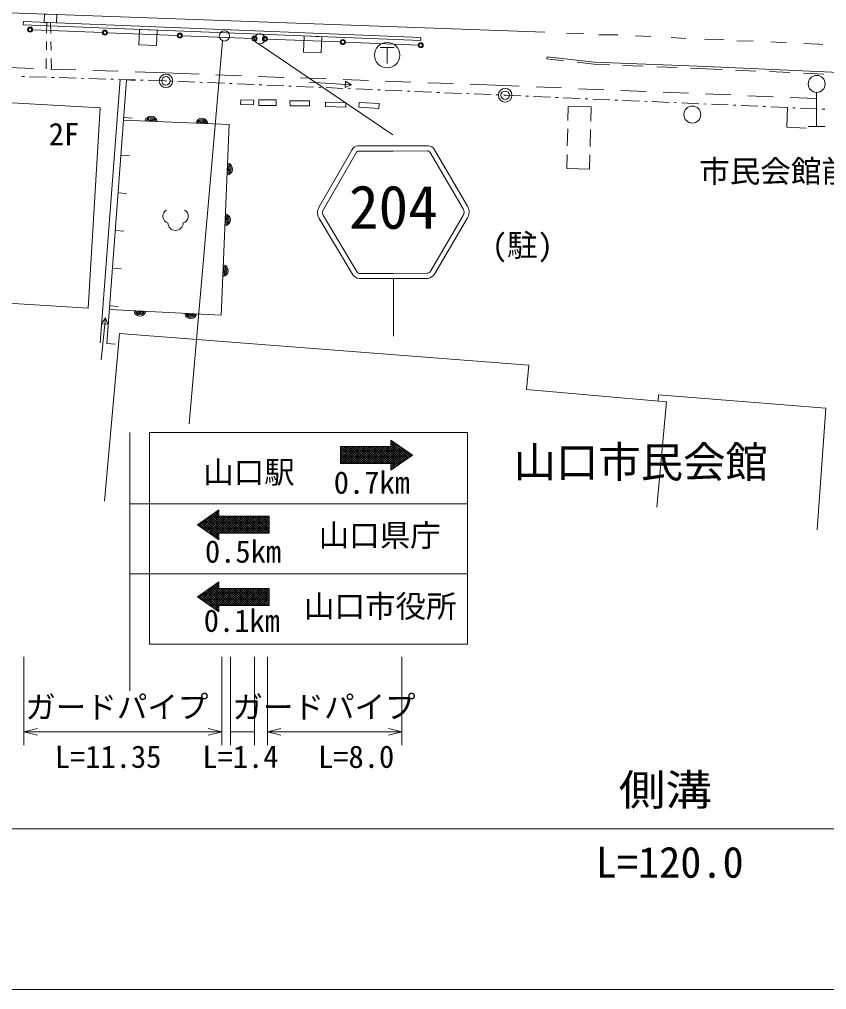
# Model space of a CAD drawing. Units: millimetres, scale not verified. Extents: x 40000 to 680000, y 20000 to 380000.
# Drawn here: x 483633 to 531245, y 205000 to 262220 of the extents above; entities that cross this region are included whole.
import ezdxf
from ezdxf.enums import TextEntityAlignment as Align

# ---------------------------------------------------------------- set-up
doc = ezdxf.new("R2010")
doc.units = ezdxf.units.MM
doc.header["$LTSCALE"] = 1000
doc.header["$PDMODE"] = 32
doc.header["$PDSIZE"] = 500
for name, color, linetype, lineweight in [('M-BGD', 7, 'Continuous', 13), ('M-BGD-EXST', 7, 'Continuous', 13), ('M-BMK-OTRS', 5, 'Continuous', 13), ('M-BMK-ROW', 30, 'Continuous', 13), ('M-STR-HTXT', 7, 'Continuous', 13), ('M-STR-STRC', 7, 'Continuous', 13), ('M-TTL-BAND', 7, 'Continuous', 13)]:
    doc.layers.add(name, color=color, linetype=linetype, lineweight=lineweight)
doc.styles.add('ＭＳ ゴシック', font='')
doc.styles.get('ＭＳ ゴシック').set_extended_font_data('MS Gothic')

msp = doc.modelspace()

# ---------------------------------------------------------------- linework, layer by layer
at = {"layer": 'M-BGD'}
for p, q in [((488528, 261449), (484412, 261613)), ((485247, 262033), (485239, 261418)), ((485469, 262025), (485480, 261408)), ((492943, 261272), (488827, 261437)), ((497359, 261096), (493243, 261260)), ((502560, 260888), (498268, 261059)), ((485232, 260918), (485225, 260418)), ((485489, 260908), (485498, 260408)), ((507152, 260704), (502860, 260876)), ((485218, 259918), (485210, 259302)), ((485507, 259908), (485518, 259291)), ((514766, 260021), (514752, 259895)), ((514752, 259895), (515737, 259783)), ((482972, 259377), (484471, 259327)), ((485471, 259293), (486970, 259242)), ((487969, 259209), (489468, 259158)), ((516532, 259692), (517517, 259580)), ((517517, 259580), (518430, 259542)), ((519229, 259509), (520428, 259459)), ((521227, 259426), (522426, 259376)), ((523225, 259343), (524138, 259305)), ((524138, 259305), (525081, 259263)), ((525881, 259228), (527079, 259174)), ((488404, 243139), (489568, 258678)), ((488795, 243109), (489959, 258649)), ((489959, 258649), (490458, 258612)), ((489959, 258649), (490458, 258612)), ((490468, 259124), (492229, 259065)), ((492229, 259065), (494227, 258990)), ((495226, 258953), (496725, 258897)), ((497724, 258859), (499223, 258803)), ((500223, 258766), (501722, 258710)), ((502721, 258673), (504220, 258617)), ((527879, 259139), (529077, 259086)), ((529877, 259050), (531075, 258997)), ((500732, 258515), (503228, 258367)), ((502843, 258202), (502865, 258577)), ((503228, 258367), (502843, 258202)), ((502865, 258577), (503228, 258367)), ((505219, 258579), (506718, 258523)), ((507718, 258486), (509216, 258430)), ((510216, 258393), (512214, 258318)), ((512214, 258318), (513116, 258281)), ((514115, 258239), (515614, 258177)), ((516613, 258135), (518112, 258073)), ((519111, 258032), (520610, 257969)), ((521609, 257928), (523107, 257866)), ((524107, 257824), (525605, 257762)), ((526604, 257720), (528103, 257658)), ((529102, 257616), (530601, 257554)), ((530659, 257913), (530659, 255913)), ((516009, 257091), (515988, 256259)), ((517357, 257057), (516009, 257091)), ((517336, 256225), (517357, 257057)), ((489793, 256429), (490292, 256392)), ((530159, 255913), (531159, 255913)), ((515976, 255759), (515950, 254759)), ((517298, 254725), (517323, 255725)), ((489627, 254209), (490125, 254172)), ((515938, 254259), (515917, 253426)), ((517265, 253392), (517286, 254225)), ((515917, 253426), (517265, 253392)), ((489460, 251989), (489959, 251952)), ((489294, 249769), (489793, 249732)), ((489128, 247549), (489626, 247512)), ((488961, 245329), (489460, 245292)), ((488464, 242139), (488705, 244627)), ((488482, 244272), (488705, 244627)), ((488705, 244627), (488855, 244236)), ((488855, 244236), (488482, 244272)), ((488795, 243109), (489294, 243072))]:
    msp.add_line(p, q, dxfattribs=at)
for points in [[(483871, 262089), (507320, 261151), (507313, 260968), (483864, 261905)], [(485085, 262040), (485826, 262010), (485846, 262502), (485105, 262531)], [(490711, 261631), (491759, 261589), (491723, 260679), (490675, 260721)], [(500422, 261243), (501475, 261201), (501436, 260243), (500384, 260285)], [(470047, 258871), (470030, 258700), (468438, 246431), (477932, 245798), (482000, 245542), (487685, 245189), (488391, 257014), (482456, 257330), (478643, 257561), (478699, 258318)], [(496686, 257474), (497452, 257464), (497448, 257187), (496682, 257196)], [(497756, 257483), (498772, 257483), (498772, 257141), (497756, 257141)], [(499594, 257409), (500738, 257418), (500741, 257132), (499596, 257123)], [(501689, 257335), (502889, 257298), (502882, 257049), (501681, 257085)], [(503665, 257326), (504846, 257252), (504829, 256967), (503647, 257041)]]:
    msp.add_lwpolyline(points, close=True, dxfattribs=at)
for points in [[(514766, 260021), (517527, 259707), (524144, 259433), (546803, 258424), (557438, 259061), (569128, 258585)], [(528931, 257021), (528893, 255865), (530044, 255810)], [(488945, 245116), (495536, 244773), (496015, 256022), (489782, 256284)], [(488657, 233799), (489528, 243688), (513676, 241818), (513552, 240392), (521793, 239668), (521232, 233444)], [(521315, 239710), (521339, 240078), (531209, 239289), (530683, 232116)]]:
    msp.add_lwpolyline(points, dxfattribs=at)
for centre, radius in [((484262, 261619), 150), ((484262, 261619), 120), ((484262, 261619), 100), ((488677, 261443), 150), ((488677, 261443), 120), ((488677, 261443), 100), ((495730, 261247), 305), ((493093, 261266), 150), ((493093, 261266), 120), ((493093, 261266), 100), ((497508, 261090), 150), ((497508, 261090), 120), ((497508, 261090), 100), ((497813, 261078), 305), ((498118, 261065), 150), ((498118, 261065), 120), ((498118, 261065), 100), ((502710, 260882), 150), ((502710, 260882), 120), ((502710, 260882), 100), ((507302, 260698), 150), ((507302, 260698), 120), ((507302, 260698), 100), ((530659, 258413), 500), ((523326, 256605), 500)]:
    msp.add_circle(centre, radius, dxfattribs=at)
for centre, radius, start, end in [((491398, 256162), 354, 6.3962, 168.8014), ((491398, 256162), 283, 8.6203, 166.5774), ((491398, 256162), 212, 12.3666, 162.8311), ((494395, 256036), 354, 6.3962, 168.8014), ((491398, 256162), 142, 20.0783, 155.1193), ((491398, 256162), 100, 30.396, 144.8017), ((494395, 256036), 283, 8.6203, 166.5774), ((494395, 256036), 212, 12.3666, 162.8311), ((494395, 256036), 142, 20.0783, 155.1193), ((494395, 256036), 100, 30.396, 144.8017), ((495849, 253397), 354, 276.3567, 78.7619), ((495849, 253397), 283, 278.5807, 76.5379), ((495849, 253397), 212, 282.3271, 72.7915), ((495849, 253397), 142, 290.0388, 65.0798), ((495849, 253397), 100, 300.3565, 54.7621), ((492495, 250610), 402, 116.087, 255.3342), ((493192, 250610), 402, 284.6658, 63.913), ((495721, 250400), 354, 276.3567, 78.7619), ((495721, 250400), 283, 278.5807, 76.5379), ((492843, 250221), 450, 180, 0), ((495721, 250400), 212, 282.3271, 72.7915), ((495721, 250400), 142, 290.0388, 65.0798), ((495721, 250400), 100, 300.3565, 54.7621), ((495593, 247403), 354, 276.3567, 78.7619), ((495593, 247403), 283, 278.5807, 76.5379), ((495593, 247403), 212, 282.3271, 72.7915), ((495593, 247403), 142, 290.0388, 65.0798), ((495593, 247403), 100, 300.3565, 54.7621), ((490745, 245077), 354, 185.8232, 348.2284), ((490745, 245077), 283, 188.0473, 346.0044), ((490745, 245077), 212, 191.7936, 342.258), ((490745, 245077), 142, 199.5053, 334.5463), ((490745, 245077), 100, 209.823, 324.2287), ((493741, 244921), 354, 185.8232, 348.2284), ((493741, 244921), 283, 188.0473, 346.0044), ((493741, 244921), 212, 191.7936, 342.258), ((493741, 244921), 142, 199.5053, 334.5463), ((493741, 244921), 100, 209.823, 324.2287)]:
    msp.add_arc(centre, radius, start, end, dxfattribs=at)
at = {"layer": 'M-BGD-EXST'}
for p, q in [((504911, 260563), (505736, 260563)), ((505324, 260563), (505324, 259626))]:
    msp.add_line(p, q, dxfattribs=at)
msp.add_circle((505324, 260113), 750, dxfattribs=at)
at = {"layer": 'M-BMK-OTRS'}
for p, q in [((515912, 261410), (516930, 261379)), ((519981, 261251), (520871, 261220)), ((522079, 261156), (522937, 261093)), ((525957, 260965), (526911, 260934)), ((527960, 260902), (528882, 260838))]:
    msp.add_line(p, q, dxfattribs=at)
for points in [[(422527, 244611), (422768, 245573), (424067, 249657), (425571, 253286), (426525, 255195), (427598, 256924), (428975, 258504), (429834, 259475), (432268, 261194), (433762, 261887), (435555, 262511), (437151, 262912), (440396, 263617), (443963, 263968), (447528, 264106), (455756, 263725), (471623, 263011), (514632, 261470)], [(517802, 261313), (517918, 261315), (517979, 261315), (518932, 261315)], [(524050, 261061), (525004, 261029), (525196, 261019)], [(529899, 260806), (530796, 260750), (530884, 260743), (531016, 260726)]]:
    msp.add_lwpolyline(points, dxfattribs=at)
at = {"layer": 'M-BMK-ROW'}
for p, q in [((483783, 258851), (483932, 258846)), ((484232, 258838), (485232, 258808)), ((485532, 258799), (485682, 258794)), ((485982, 258785), (486981, 258755)), ((487281, 258747), (487431, 258742)), ((487731, 258733), (488730, 258703)), ((489030, 258694), (489180, 258690)), ((489480, 258681), (490480, 258651)), ((490779, 258642), (490929, 258638)), ((491229, 258629), (492229, 258599)), ((492529, 258587), (492678, 258580)), ((492978, 258568), (493977, 258525)), ((494277, 258512), (494427, 258506)), ((494727, 258493), (495726, 258451)), ((496025, 258438), (496175, 258432)), ((496475, 258419), (497474, 258377)), ((497774, 258364), (497924, 258358)), ((498223, 258345), (499222, 258302)), ((499522, 258290), (499672, 258283)), ((499972, 258270), (500971, 258228)), ((501271, 258215), (501420, 258209)), ((501720, 258196), (502719, 258154)), ((503019, 258141), (503169, 258135)), ((503469, 258122), (504468, 258079)), ((504767, 258067), (504917, 258060)), ((505217, 258048), (506216, 258005)), ((506516, 257992), (506666, 257986)), ((506965, 257973), (507965, 257931)), ((508264, 257918), (508414, 257912)), ((508714, 257899), (509713, 257856)), ((510013, 257844), (510163, 257837)), ((510462, 257825), (511461, 257782)), ((511761, 257769), (511911, 257763)), ((512211, 257750), (512288, 257747)), ((512288, 257747), (513210, 257707)), ((513510, 257694), (513659, 257687)), ((513959, 257674), (514958, 257631)), ((515258, 257617), (515408, 257611)), ((515707, 257598), (516706, 257554)), ((517006, 257541), (517156, 257535)), ((517456, 257521), (518455, 257478)), ((518755, 257465), (518904, 257458)), ((519204, 257445), (520203, 257402)), ((520503, 257388), (520653, 257382)), ((520952, 257369), (521951, 257325)), ((522251, 257312), (522401, 257306)), ((522701, 257292), (523700, 257249)), ((524000, 257236), (524149, 257229)), ((524449, 257216), (525448, 257173)), ((525748, 257159), (525898, 257153)), ((526197, 257140), (527196, 257096)), ((527496, 257083), (527646, 257077)), ((527946, 257064), (528945, 257020)), ((529245, 257007), (529394, 257000)), ((529694, 256987), (530693, 256944)), ((530993, 256930), (531143, 256924))]:
    msp.add_line(p, q, dxfattribs=at)
for centre in [(492279, 258597), (512288, 257747)]:
    msp.add_circle(centre, 400, dxfattribs=at)
for p in [(492279, 258597), (512288, 257747)]:
    msp.add_point(p, dxfattribs=at)
at = {"layer": 'M-STR-HTXT'}
for p, q in [((495621, 260930), (493648, 238370)), ((497743, 260781), (505650, 255404)), ((483901, 224632), (483901, 219418)), ((495564, 224632), (495564, 219418)), ((496092, 224632), (496092, 219418)), ((497496, 224632), (497496, 219418)), ((498263, 224632), (498263, 219418)), ((506200, 224632), (506200, 219418)), ((483901, 220204), (484701, 220404)), ((495564, 220204), (494764, 220404)), ((498263, 220204), (499063, 220404)), ((506200, 220204), (505400, 220404)), ((483901, 220204), (495564, 220204)), ((483901, 220204), (484701, 220004)), ((495564, 220204), (494764, 220004)), ((496092, 220204), (497496, 220204)), ((498263, 220204), (506200, 220204)), ((498263, 220204), (499063, 220004)), ((506200, 220204), (505400, 220004)), ((450149, 214478), (568970, 214478))]:
    msp.add_line(p, q, dxfattribs=at)
at = {"layer": 'M-STR-STRC'}
for p, q in [((503236, 254502), (501305, 251160)), ((503496, 254352), (501565, 251010)), ((507854, 254370), (509812, 251044)), ((508112, 254523), (510071, 251196)), ((501572, 250626), (503551, 247319)), ((509809, 250660), (507856, 247337)), ((501314, 250472), (503294, 247165)), ((510068, 250508), (508115, 247185)), ((505707, 246930), (505707, 243544)), ((490150, 237854), (490150, 222620)), ((491299, 237854), (510067, 237854)), ((491299, 225380), (491299, 237854)), ((510067, 237854), (510067, 225380)), ((505547, 237025), (502578, 237025)), ((502578, 237025), (502578, 236024)), ((502578, 236998), (502606, 237025)), ((502578, 236856), (502747, 237025)), ((502578, 236715), (502889, 237025)), ((502578, 236573), (503030, 237025)), ((502578, 236432), (503172, 237025)), ((502578, 236291), (503313, 237025)), ((502578, 236149), (503454, 237025)), ((503500, 236024), (502578, 236946)), ((502595, 236024), (503596, 237025)), ((503641, 236024), (502640, 237025)), ((502736, 236024), (503737, 237025)), ((503783, 236024), (502781, 237025)), ((502877, 236024), (503879, 237025)), ((503924, 236024), (502923, 237025)), ((503019, 236024), (504020, 237025)), ((504066, 236024), (503064, 237025)), ((503160, 236024), (504162, 237025)), ((504207, 236024), (503206, 237025)), ((503302, 236024), (504303, 237025)), ((504348, 236024), (503347, 237025)), ((503443, 236024), (504444, 237025)), ((504490, 236024), (503489, 237025)), ((503585, 236024), (504586, 237025)), ((504631, 236024), (503630, 237025)), ((503726, 236024), (504727, 237025)), ((504773, 236024), (503771, 237025)), ((503867, 236024), (504869, 237025)), ((504914, 236024), (503913, 237025)), ((504009, 236024), (505010, 237025)), ((505056, 236024), (504054, 237025)), ((504150, 236024), (505151, 237025)), ((505197, 236024), (504196, 237025)), ((504292, 236024), (505293, 237025)), ((505338, 236024), (504337, 237025)), ((504433, 236024), (505434, 237025)), ((505480, 236024), (504479, 237025)), ((504574, 236024), (505791, 237241)), ((505818, 235827), (504620, 237025)), ((504716, 236024), (505875, 237183)), ((505902, 235885), (504761, 237025)), ((504857, 236024), (505958, 237125)), ((505985, 235943), (504903, 237025)), ((504999, 236024), (506042, 237067)), ((506069, 236001), (505044, 237025)), ((505140, 236024), (506125, 237009)), ((506152, 236059), (505186, 237025)), ((505282, 236024), (506209, 236951)), ((506235, 236117), (505327, 237025)), ((505423, 236024), (506292, 236893)), ((506319, 236175), (505468, 237025)), ((506822, 236525), (505547, 237410)), ((505547, 237025), (505547, 237410)), ((506569, 236349), (505547, 237370)), ((505547, 237280), (505624, 237357)), ((505547, 237138), (505708, 237299)), ((506486, 236291), (505547, 237229)), ((506402, 236233), (505547, 237088)), ((506653, 236407), (505881, 237179)), ((503359, 236024), (502578, 236804)), ((503217, 236024), (502578, 236663)), ((503076, 236024), (502578, 236521)), ((502934, 236024), (502578, 236380)), ((505547, 236007), (506375, 236835)), ((505547, 235866), (506459, 236777)), ((505547, 235724), (506542, 236719)), ((506822, 236525), (505547, 235639)), ((505731, 235767), (506626, 236661)), ((506195, 236089), (506709, 236603)), ((506736, 236465), (506344, 236857)), ((506658, 236410), (506793, 236545)), ((506820, 236523), (506807, 236535)), ((502793, 236024), (502578, 236238)), ((502651, 236024), (502578, 236097)), ((505547, 236024), (502578, 236024)), ((505547, 236024), (505547, 235639)), ((505735, 235769), (505547, 235956)), ((505651, 235711), (505547, 235815)), ((505568, 235653), (505547, 235673)), ((490150, 233645), (491299, 233645)), ((491299, 233645), (510067, 233645)), ((494130, 232416), (495405, 233301)), ((494299, 232298), (495072, 233070)), ((494383, 232240), (495405, 233262)), ((494466, 232182), (495405, 233120)), ((494550, 232124), (495405, 232979)), ((494633, 232066), (495484, 232916)), ((494717, 232008), (495625, 232916)), ((494800, 231950), (495766, 232916)), ((495812, 231915), (494827, 232900)), ((494884, 231892), (495908, 232916)), ((495953, 231915), (494910, 232958)), ((494967, 231834), (496049, 232916)), ((496095, 231915), (494994, 233016)), ((495050, 231776), (496191, 232916)), ((496236, 231915), (495077, 233074)), ((495134, 231718), (496332, 232916)), ((496378, 231915), (495161, 233132)), ((495405, 233030), (495244, 233190)), ((495405, 233171), (495328, 233248)), ((495405, 232916), (495405, 233301)), ((495405, 232916), (498374, 232916)), ((495472, 231915), (496474, 232916)), ((496519, 231915), (495518, 232916)), ((495614, 231915), (496615, 232916)), ((496660, 231915), (495659, 232916)), ((495755, 231915), (496756, 232916)), ((496802, 231915), (495801, 232916)), ((495897, 231915), (496898, 232916)), ((496943, 231915), (495942, 232916)), ((496038, 231915), (497039, 232916)), ((497085, 231915), (496083, 232916)), ((496179, 231915), (497181, 232916)), ((497226, 231915), (496225, 232916)), ((496321, 231915), (497322, 232916)), ((497368, 231915), (496366, 232916)), ((496462, 231915), (497464, 232916)), ((497509, 231915), (496508, 232916)), ((496604, 231915), (497605, 232916)), ((497650, 231915), (496649, 232916)), ((496745, 231915), (497746, 232916)), ((497792, 231915), (496791, 232916)), ((496886, 231915), (497888, 232916)), ((497933, 231915), (496932, 232916)), ((497028, 231915), (498029, 232916)), ((498075, 231915), (497073, 232916)), ((497169, 231915), (498171, 232916)), ((498216, 231915), (497215, 232916)), ((497311, 231915), (498312, 232916)), ((498358, 231915), (497356, 232916)), ((498374, 232040), (497498, 232916)), ((498374, 232182), (497639, 232916)), ((498374, 232323), (497781, 232916)), ((498374, 232465), (497922, 232916)), ((498374, 232606), (498063, 232916)), ((498374, 232747), (498205, 232916)), ((498374, 232889), (498346, 232916)), ((498374, 232916), (498374, 231915)), ((494130, 232416), (495405, 231530)), ((494132, 232414), (494145, 232426)), ((494294, 232301), (494159, 232436)), ((494216, 232356), (494608, 232748)), ((494757, 231980), (494243, 232494)), ((495221, 231658), (494326, 232552)), ((495405, 231615), (494410, 232610)), ((495405, 231757), (494493, 232668)), ((495405, 231898), (494577, 232726)), ((495529, 231915), (494660, 232784)), ((495671, 231915), (494744, 232842)), ((497452, 231915), (498374, 232837)), ((497594, 231915), (498374, 232695)), ((497735, 231915), (498374, 232554)), ((497876, 231915), (498374, 232412)), ((495217, 231660), (495405, 231847)), ((495405, 231915), (498374, 231915)), ((495405, 231915), (495405, 231530)), ((498018, 231915), (498374, 232271)), ((498159, 231915), (498374, 232130)), ((498301, 231915), (498374, 231988)), ((495301, 231602), (495405, 231706)), ((495384, 231544), (495405, 231565)), ((490150, 229512), (491299, 229512)), ((510067, 229512), (491299, 229512)), ((491299, 229512), (510067, 229512)), ((494130, 228163), (495405, 229048)), ((494383, 227987), (495405, 229009)), ((495405, 228777), (495244, 228937)), ((495405, 228918), (495328, 228995)), ((495405, 228663), (495405, 229048)), ((494216, 228103), (494608, 228495)), ((494299, 228045), (495072, 228817)), ((495405, 227362), (494410, 228357)), ((494466, 227929), (495405, 228867)), ((495405, 227504), (494493, 228415)), ((494550, 227871), (495405, 228726)), ((495405, 227645), (494577, 228473)), ((494633, 227813), (495484, 228663)), ((495529, 227662), (494660, 228531)), ((494717, 227755), (495625, 228663)), ((495671, 227662), (494744, 228589)), ((494800, 227697), (495766, 228663)), ((495812, 227662), (494827, 228647)), ((494884, 227639), (495908, 228663)), ((495953, 227662), (494910, 228705)), ((494967, 227581), (496049, 228663)), ((496095, 227662), (494994, 228763)), ((495050, 227523), (496191, 228663)), ((496236, 227662), (495077, 228821)), ((495134, 227465), (496332, 228663)), ((496378, 227662), (495161, 228879)), ((495405, 228663), (498374, 228663)), ((495472, 227662), (496474, 228663)), ((496519, 227662), (495518, 228663)), ((495614, 227662), (496615, 228663)), ((496660, 227662), (495659, 228663)), ((495755, 227662), (496756, 228663)), ((496802, 227662), (495801, 228663)), ((495897, 227662), (496898, 228663)), ((496943, 227662), (495942, 228663)), ((496038, 227662), (497039, 228663)), ((497085, 227662), (496083, 228663)), ((496179, 227662), (497181, 228663)), ((497226, 227662), (496225, 228663)), ((496321, 227662), (497322, 228663)), ((497368, 227662), (496366, 228663)), ((496462, 227662), (497464, 228663)), ((497509, 227662), (496508, 228663)), ((496604, 227662), (497605, 228663)), ((497650, 227662), (496649, 228663)), ((496745, 227662), (497746, 228663)), ((497792, 227662), (496791, 228663)), ((496886, 227662), (497888, 228663)), ((497933, 227662), (496932, 228663)), ((497028, 227662), (498029, 228663)), ((498075, 227662), (497073, 228663)), ((497169, 227662), (498171, 228663)), ((498216, 227662), (497215, 228663)), ((497311, 227662), (498312, 228663)), ((498358, 227662), (497356, 228663)), ((497452, 227662), (498374, 228584)), ((498374, 227787), (497498, 228663)), ((497594, 227662), (498374, 228442)), ((498374, 227929), (497639, 228663)), ((498374, 228070), (497781, 228663)), ((498374, 228212), (497922, 228663)), ((498374, 228353), (498063, 228663)), ((498374, 228494), (498205, 228663)), ((498374, 228636), (498346, 228663)), ((498374, 228663), (498374, 227662)), ((494130, 228163), (495405, 227277)), ((494132, 228161), (494145, 228174)), ((494294, 228048), (494159, 228183)), ((494757, 227727), (494243, 228241)), ((495221, 227405), (494326, 228299)), ((497735, 227662), (498374, 228301)), ((497876, 227662), (498374, 228159)), ((498018, 227662), (498374, 228018)), ((498159, 227662), (498374, 227877)), ((495217, 227407), (495405, 227594)), ((495301, 227349), (495405, 227453)), ((495384, 227291), (495405, 227312)), ((495405, 227662), (498374, 227662)), ((495405, 227662), (495405, 227277)), ((498301, 227662), (498374, 227735)), ((510067, 225380), (491299, 225380))]:
    msp.add_line(p, q, dxfattribs=at)
for points in [[(507737, 254772), (505673, 254755), (503609, 254755)], [(507704, 254472), (505676, 254455), (503645, 254455)], [(507700, 247246), (505704, 247230), (503709, 247230)], [(507740, 246946), (505707, 246930), (503671, 246930)]]:
    msp.add_lwpolyline(points, dxfattribs=at)
for points in [[(505547, 236024), (505547, 235639), (506822, 236525), (505547, 237410), (505547, 237025), (502578, 237025), (502578, 236024)], [(495405, 231915), (495405, 231530), (494130, 232416), (495405, 233301), (495405, 232916), (498374, 232916), (498374, 231915)], [(495405, 227662), (495405, 227277), (494130, 228163), (495405, 229048), (495405, 228663), (498374, 228663), (498374, 227662)]]:
    msp.add_lwpolyline(points, close=True, dxfattribs=at)
for centre, radius, start, end in [((503626, 254329), 427, 92.2957, 156.0237), ((507724, 254346), 427, 24.4495, 88.1774), ((503666, 254265), 191, 96.537, 152.9574), ((507684, 254282), 191, 27.5158, 83.9361), ((509447, 250855), 711, 330.8043, 28.6634), ((501932, 250824), 711, 151.8097, 209.6688), ((501932, 250824), 412, 151.8097, 209.6688), ((509447, 250855), 412, 330.8043, 28.6634), ((503720, 247433), 203, 214.0004, 273.155), ((507687, 247449), 203, 267.3181, 326.4727), ((503785, 247531), 612, 216.7635, 259.347), ((507622, 247547), 612, 281.1261, 323.7096)]:
    msp.add_arc(centre, radius, start, end, dxfattribs=at)
at = {"layer": 'M-TTL-BAND'}
msp.add_line((40000, 205000), (579000, 205000), dxfattribs=at)

# ---------------------------------------------------------------- texts
at = {"layer": 'M-BGD', "style": 'ＭＳ ゴシック'}
for s, height, p in [('2F', 1320, (486263, 255458)), ('市民会館前バス停', 1320, (530936, 253262)), ('(駐)', 1320, (513304, 248900)), ('山口市民会館', 1833, (520278, 236115))]:
    msp.add_text(s, height=height, dxfattribs=at).set_placement(p, align=Align.MIDDLE_CENTER)
at = {"layer": 'M-STR-HTXT', "style": 'ＭＳ ゴシック'}
for s, p in [('ガードパイプ', (489382, 220613)), ('ガードパイプ', (501602, 220613)), ('L=11.35', (488868, 217679)), ('L=1.4', (496673, 217679)), ('L=8.0', (503498, 217679))]:
    msp.add_text(s, height=1320, rotation=0.124, dxfattribs=at).set_placement(p, align=Align.BOTTOM_CENTER)
at = {"layer": 'M-STR-HTXT', "style": 'ＭＳ ゴシック', "width": 1.1}
msp.add_text('側溝', height=1833, dxfattribs=at).set_placement((521737, 215312), align=Align.BOTTOM_CENTER)
at = {"layer": 'M-STR-HTXT', "style": 'ＭＳ ゴシック'}
msp.add_text('L=120.0', height=1833, dxfattribs=at).set_placement((521990, 211047), align=Align.BOTTOM_CENTER)
at = {"layer": 'M-STR-STRC', "style": 'ＭＳ ゴシック'}
for s, height, p in [('204', 2566, (503073, 249101)), ('山口駅', 1320, (494472, 234463)), (' 0.7km', 1320, (501277, 233850)), ('山口県庁', 1320, (501283, 230737)), ('0.5km', 1320, (494578, 229784)), ('山口市役所', 1320, (500416, 226553)), (' 0.1km', 1320, (493609, 225703))]:
    msp.add_text(s, height=height, dxfattribs=at).set_placement(p, align=Align.BOTTOM_LEFT)

doc.saveas('drawing.dxf')
